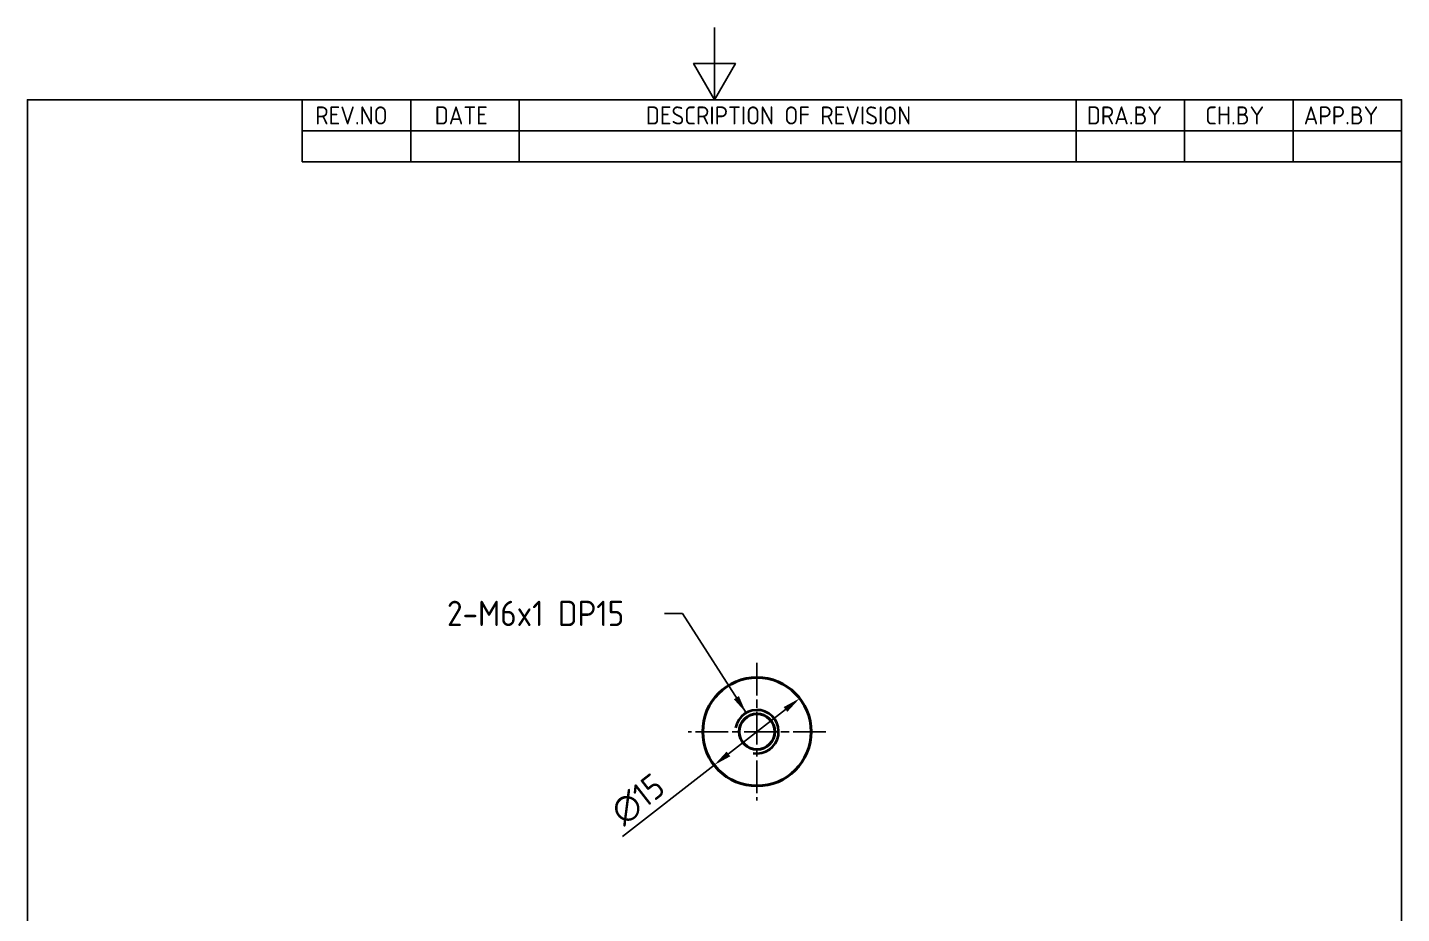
# Model space of a CAD drawing. Header units: millimetres. Extents: x 0 to 210, y 0 to 297.
# Drawn here: x 10 to 200, y 174.5 to 297 of the extents above; entities that cross this region are included whole.
import ezdxf

# ---------------------------------------------------------------- set-up
doc = ezdxf.new("R2010")
doc.units = ezdxf.units.MM
doc.linetypes.add('CHAIN', pattern=[0.35429999999999995, 0.2362, -0.0295, 0.0591, -0.0295])
doc.layers.get('0').update_dxf_attribs({"color": 3, "lineweight": 25})
for name, color, linetype, lineweight in [('가시적인 것(ISO)', 3, 'Continuous', 40), ('가시적인 좁은 것(ISO)', 3, 'Continuous', 35), ('경계(ISO)', 7, 'Continuous', 25), ('기호(ISO)', 5, 'Continuous', 25), ('중심 표식(ISO)', 1, 'Continuous', 25), ('치수(ISO)', 2, 'Continuous', 25)]:
    doc.layers.add(name, color=color, linetype=linetype, lineweight=lineweight)
doc.styles.add('ISO ProportionalPSTEK', font='isocp.shx')
doc.styles.add('치수 텍스트_PSTEK_POSCO', font='isocp.shx')
doc.dimstyles.new('치수_PSTEK_POSCO', dxfattribs={"dimtxt": 3.5, "dimasz": 2.5, "dimexe": 2, "dimexo": 2.5, "dimgap": 1, "dimtad": 1, "dimrnd": 1e-08, "dimdsep": 46, "dimtxsty": '치수 텍스트_PSTEK_POSCO', "dimcen": 0.09, "dimdle": 10, "dimclrd": 7, "dimclre": 7, "dimclrt": 2, "dimadec": 1, "dimazin": 2, "dimtfac": 1, "dimtmove": 0, "dimatfit": 3, "dimfxl": 0, "dimtolj": 1, "dimlwd": -1, "dimlwe": -1, "dimarcsym": 0})
doc.dimstyles.new('치수_PSTEK_POSCO$7', dxfattribs={"dimtxt": 3.5, "dimasz": 2.5, "dimexe": 2, "dimexo": 2.5, "dimgap": 1, "dimtad": 1, "dimrnd": 1e-08, "dimdsep": 46, "dimtxsty": '치수 텍스트_PSTEK_POSCO', "dimcen": 0.09, "dimdle": 10, "dimclrd": 7, "dimclre": 7, "dimclrt": 2, "dimadec": 1, "dimazin": 2, "dimtfac": 1, "dimtmove": 0, "dimatfit": 3, "dimfxl": 0, "dimtolj": 1, "dimlwd": -1, "dimlwe": -1, "dimarcsym": 0})

# ---------------------------------------------------------------- blocks, each defined once
blk = doc.blocks.new('경계 Default Border')
at = {"layer": '경계(ISO)', "flags": 128}
for points in [[(105, 297.0000076293945), (105, 287.0000076293945), (102.1132469177246, 292.0000076293945), (107.8867530822754, 292.0000076293945), (105, 287.0000076293945)], [(10, 10), (10, 287.0000076293945), (200, 287.0000076293945), (200, 10), (10, 10)]]:
    blk.add_lwpolyline(points, dxfattribs=at)
blk = doc.blocks.new('리비전 내역')
at = {"layer": '기호(ISO)'}
for p, q in [((48.00000000000001, 287.0000076293945), (200, 287.0000076293945)), ((48.00000000000001, 287.0000076293945), (48.00000000000001, 282.7200076293945)), ((63.00000000000001, 287.0000076293945), (63.00000000000001, 282.7200076293945)), ((78, 287.0000076293945), (78, 282.7200076293945)), ((155, 287.0000076293945), (155, 282.7200076293945)), ((170, 287.0000076293945), (170, 282.7200076293945)), ((185, 287.0000076293945), (185, 282.7200076293945)), ((200, 287.0000076293945), (200, 282.7200076293945)), ((48.00000000000001, 282.7200076293945), (200, 282.7200076293945)), ((48.00000000000001, 282.7200076293945), (48.00000000000001, 278.4400076293945)), ((63.00000000000001, 282.7200076293945), (63.00000000000001, 278.4400076293945)), ((78, 282.7200076293945), (78, 278.4400076293945)), ((155, 282.7200076293945), (155, 278.4400076293945)), ((170, 282.7200076293945), (170, 278.4400076293945)), ((185, 282.7200076293945), (185, 278.4400076293945)), ((200, 282.7200076293945), (200, 278.4400076293945)), ((48.00000000000001, 278.4400076293945), (200, 278.4400076293945))]:
    blk.add_line(p, q, dxfattribs=at)
at = {"layer": '기호(ISO)', "color": 2, "char_height": 2.5, "attachment_point": 7, "style": 'ISO ProportionalPSTEK'}
for s, insert in [('REV.NO', (49.7871163682308, 283.5831900503393)), ('DATE', (66.31423177283666, 283.5831900503393)), ('DESCRIPTION OF REVISION', (95.50702043336295, 283.5831900503393)), ('DRA.BY', (156.4757339553203, 283.5831900503393)), ('CH.BY', (172.8642915086116, 283.5831900503393)), ('APP.BY', (186.4777339604403, 283.5831900503393))]:
    blk.add_mtext(s, dxfattribs=dict(at, insert=insert))
blk = doc.blocks.new('*D23')
at = {"layer": 'Defpoints', "color": 0, "transparency": 16777216}
for p in [(116.7849379415585, 204.2304326292828), (104.9613346990569, 194.9999176726887)]:
    blk.add_point(p, dxfattribs=at)
at = {"layer": '치수(ISO)', "color": 7, "transparency": 16777216}
for p, q in [((114.8143374011416, 202.6920134698505), (106.9319352394739, 196.538336832121)), ((104.9613346990569, 194.9999176726887), (92.2886039014642, 185.1065011930503))]:
    blk.add_line(p, q, dxfattribs=at)
for points in [[(114.5579342079029, 203.0204468932533), (115.0707405943803, 202.3635800464477), (116.7849379415585, 204.2304326292828)], [(106.6755320462351, 196.8667702555239), (107.1883384327126, 196.2099034087182), (104.9613346990569, 194.9999176726887)]]:
    blk.add_solid(points, dxfattribs=at)
at = {"layer": '치수(ISO)', "color": 2, "transparency": 16777216, "insert": (91.38458304225539, 187.8895294512819), "char_height": 3.5, "attachment_point": 4, "rotation": 37.97864025200194, "style": '치수 텍스트_PSTEK_POSCO'}
blk.add_mtext('\\A1;∅15', dxfattribs=at)

msp = doc.modelspace()

# ---------------------------------------------------------------- linework, layer by layer
at = {"layer": '가시적인 것(ISO)'}
for radius in [7.5, 2.4585]:
    msp.add_circle((110.8731363203078, 199.6151751509858), radius, dxfattribs=at)
at = {"layer": '가시적인 좁은 것(ISO)'}
msp.add_arc((110.8731363203078, 199.6151751509858), 3, 260.0000000000022, 169.9999999999512, dxfattribs=at)
at = {"layer": '중심 표식(ISO)', "linetype": 'CHAIN', "ltscale": 19.05165100097656}
for p, q in [((110.8731363203078, 209.1151751509858), (110.8731363203078, 190.1151751509858)), ((120.3731363203078, 199.6151751509858), (101.3731363203078, 199.6151751509858))]:
    msp.add_line(p, q, dxfattribs=at)

# ---------------------------------------------------------------- block references
msp.add_blockref('경계 Default Border', (0, 0))
at = {"layer": '기호(ISO)'}
msp.add_blockref('리비전 내역', (0, 0), dxfattribs=at)

# ---------------------------------------------------------------- texts
at = {"layer": '기호(ISO)', "color": 2, "insert": (68.01170296114351, 215.9759798078902), "char_height": 3.499999940395355, "width": 29.07632222175598, "attachment_point": 4, "line_spacing_factor": 0.612500011920929, "style": '치수 텍스트_PSTEK_POSCO'}
msp.add_mtext('{2-M6x1 DP15}', dxfattribs=at)

# ---------------------------------------------------------------- dimensions: what is measured, and where the dimension line sits
at = {"layer": '치수(ISO)', "color": 7}
dim = msp.add_diameter_dim_2p(p1=(116.7849379415585, 204.2304326292828), p2=(104.9613346990569, 194.9999176726887), dimstyle='치수_PSTEK_POSCO', override={"dimdec": 2, "dimlfac": 1, "dimtp": 0, "dimtm": -0, "dimtdec": 2, "dimatfit": 2}, dxfattribs=at)
dim.commit()
dim.dimension.update_dxf_attribs({"geometry": '*D23', "text_midpoint": (95.6169382614465, 187.7048833833396), "dimtype": 163})

# ---------------------------------------------------------------- leaders
at = {"layer": '기호(ISO)', "color": 7, "annotation_type": 0, "has_hookline": 1, "hookline_direction": 1, "text_width": 25.08385227241103}
msp.add_leader([(109.3731363203072, 202.2132513623388), (100.5880251828995, 215.9759798078902), (98.0880251828995, 215.9759798078902)], dimstyle='치수_PSTEK_POSCO$7', override={"dimtad": 0}, dxfattribs=at)

doc.saveas('drawing.dxf')
